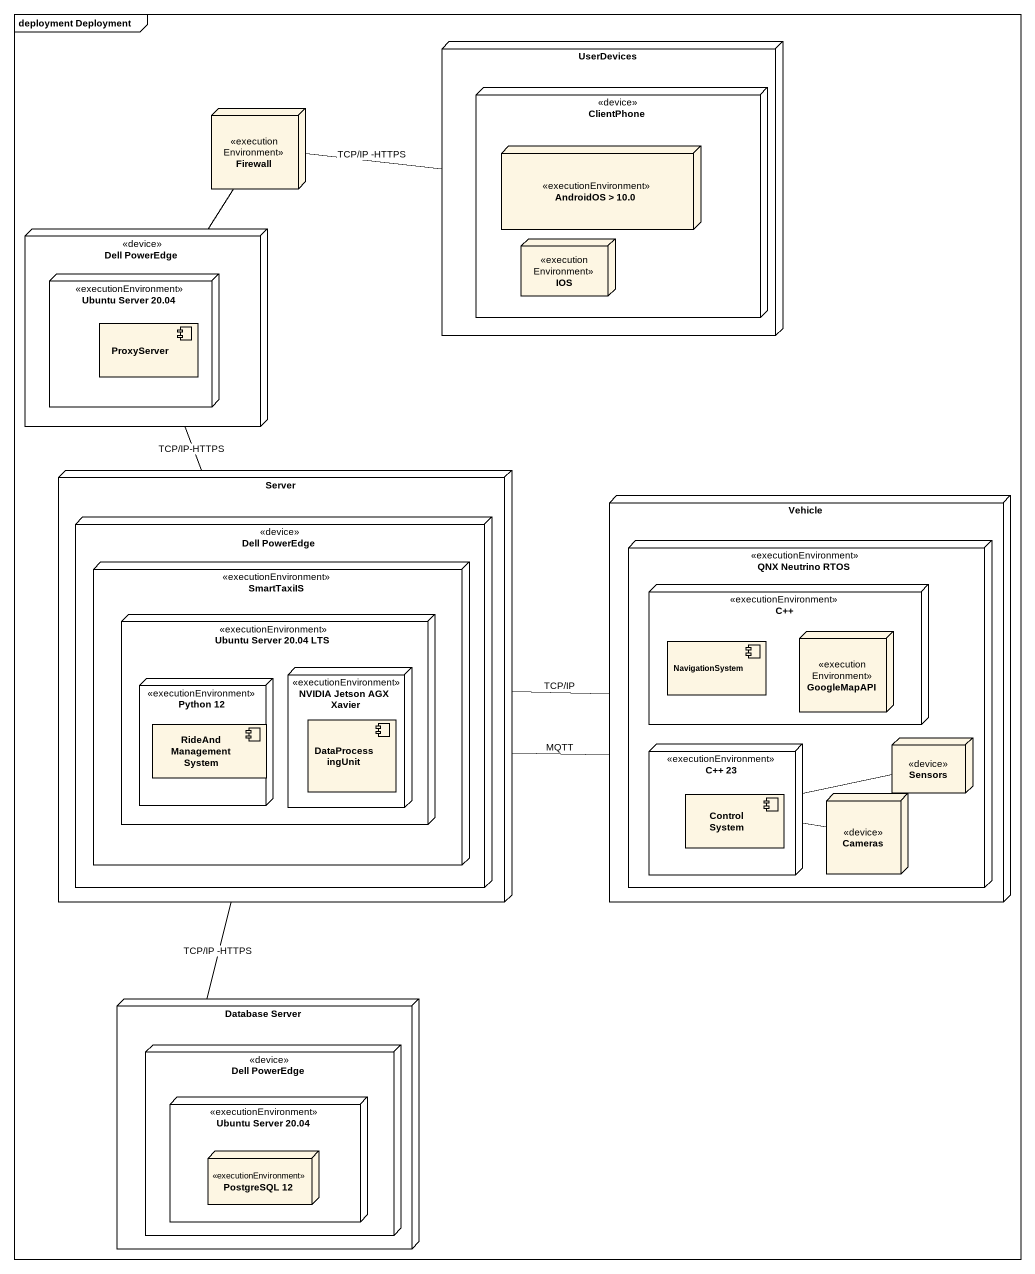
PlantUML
@startuml
mainframe deployment Deployment
node UserDevices {
  node ClientPhone <<device>> {
    node "AndroidOS > 10.0" as AndroidOS_10_0 <<executionEnvironment>>
    node IOS <<executionEnvironment>>
  }
}
node Firewall <<executionEnvironment>>
node "Dell PowerEdge" as Dell_PowerEdge <<device>> {
  node "Ubuntu Server 20.04" as Ubuntu_Server_20_04 <<executionEnvironment>> {
    component ProxyServer
  }
}
node Server {
  node "Dell PowerEdge" as Dell_PowerEdge_2 <<device>> {
    node SmartTaxiIS <<executionEnvironment>> {
      node "Ubuntu Server 20.04 LTS" as Ubuntu_Server_20_04_LTS <<executionEnvironment>> {
        node "Python 12" as Python_12 <<executionEnvironment>> {
          component RideAndManagementSystem
        }
        node "NVIDIA Jetson AGX Xavier" as NVIDIA_Jetson_AGX_Xavier <<executionEnvironment>> {
          component DataProcessingUnit
        }
      }
    }
  }
}
node Vehicle {
  node "QNX Neutrino RTOS" as QNX_Neutrino_RTOS <<executionEnvironment>> {
    node "C++" as C <<executionEnvironment>> {
      node GoogleMapAPI <<executionEnvironment>>
      component NavigationSystem
    }
    node "C++ 23" as C_23 <<executionEnvironment>> {
      component "Control System" as Control_System
    }
    node Sensors <<device>>
    node Cameras <<device>>
  }
}
node "Database Server" as Database_Server {
  node "Dell PowerEdge" as Dell_PowerEdge_3 <<device>> {
    node "Ubuntu Server 20.04" as Ubuntu_Server_20_04_2 <<executionEnvironment>> {
      node "PostgreSQL 12" as PostgreSQL_12 <<executionEnvironment>>
    }
  }
}
UserDevices -left- Firewall : TCP/IP -HTTPS
Firewall -- Dell_PowerEdge
Dell_PowerEdge -- Server : TCP/IP-HTTPS
Vehicle -left- Server : TCP/IP
Vehicle -left- Server : MQTT
C_23 -right- Sensors
C_23 -right- Cameras
Database_Server -up- Server : TCP/IP -HTTPS
@enduml
